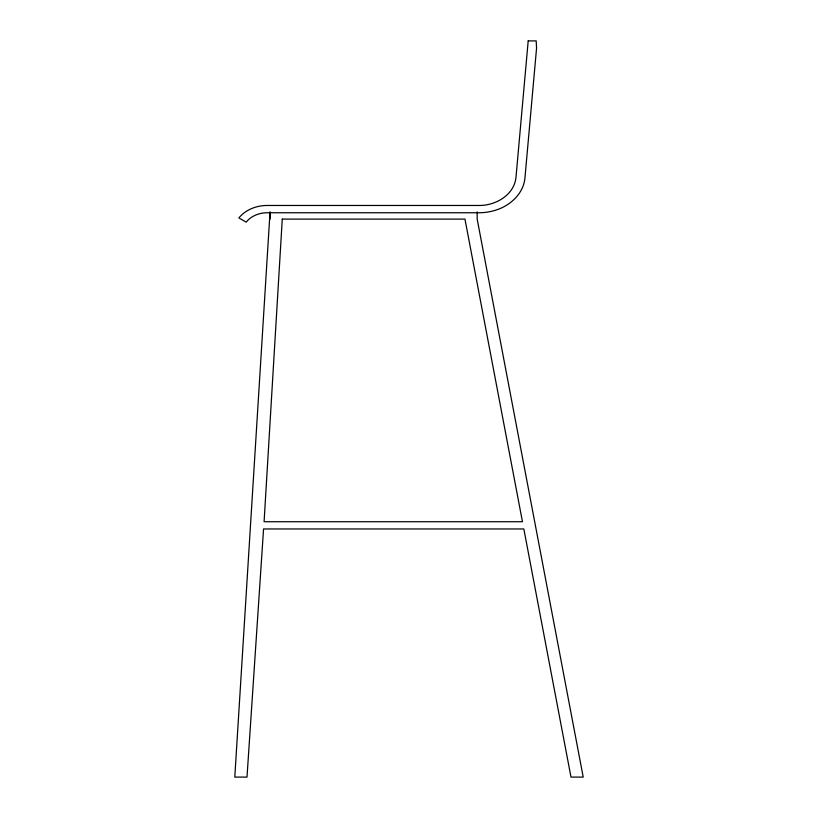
<?xml version="1.0" encoding="UTF-8"?>
<svg xmlns="http://www.w3.org/2000/svg" width="818" height="818" viewBox="0 0 818 818"><rect width="100%" height="100%" fill="white"/><g stroke="black" fill="none" stroke-linecap="round" stroke-linejoin="round"><path stroke-width="1.23" d="M477.18 211.872L477.18 219.112L583.214 777.1L570.995 777.1L523.837 528.96L263.56 528.96L247.005 777.1L234.786 777.1L270.052 211.872L270.052 219.112M282.271 219.112L264.091 521.72L522.457 521.72L464.961 219.112L282.271 219.112M528.193 40.9L515.974 177.465C514.093 195.195 495.33 205.788 478.775 205.471L267.169 205.471C256.596 205.482 245.656 209.582 238.876 217.925L246.208 222.138C251.218 215.819 259.429 212.711 267.363 212.752L479.051 212.752A55.287 55.287 0 0 0 495.708 210.165C510.095 205.737 523.356 193.846 524.921 178.222L536.557 48.18L536.189 40.9L528.193 40.9"/></g></svg>
